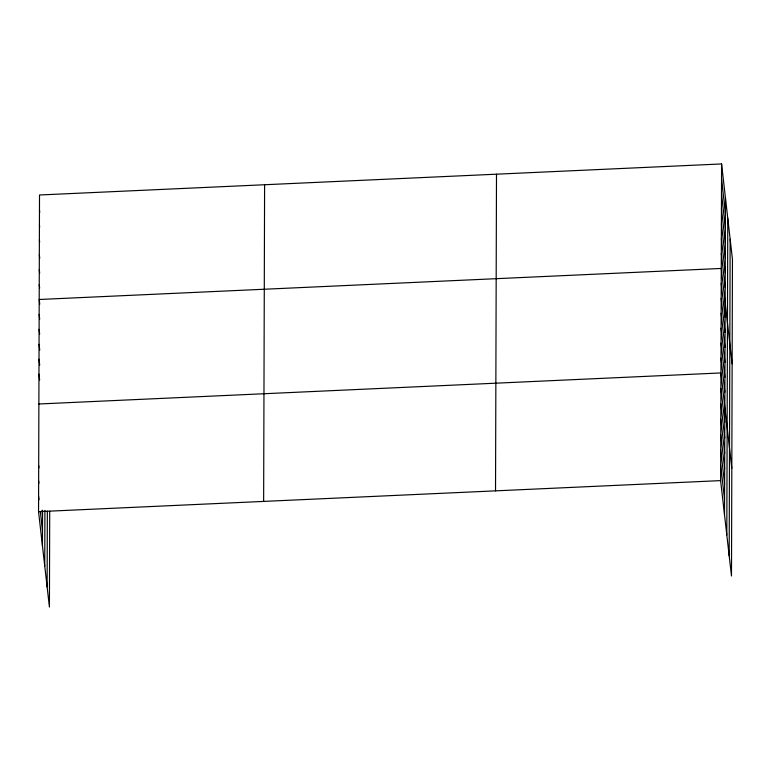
<?xml version="1.0" encoding="UTF-8"?>
<svg xmlns="http://www.w3.org/2000/svg" width="771" height="771" viewBox="0 0 771 771"><rect width="100%" height="100%" fill="white"/><g stroke="black" fill="none" stroke-linecap="round" stroke-linejoin="round"><path stroke-width="1.16" d="M49.71 511.221L49.421 607.056L38.55 511.655L39.514 194.986L721.579 163.944L732.45 259.345L731.486 576.014L720.615 480.612L721.579 163.944M42.444 545.81L42.55 510.315M44.747 566.02L44.911 510.412M47.118 586.847L47.349 511.125M263.634 501.41L264.598 184.741M495.531 490.857L496.495 174.188M724.509 514.768L725.472 198.089M726.812 534.978L727.776 218.309M729.183 555.804L730.147 239.135M38.878 403.985L720.943 372.942L731.814 468.344M38.55 511.655L720.615 480.612M721.531 178.872L725.424 213.018M721.492 193.8L725.376 227.956M721.444 208.729L725.338 242.884M721.396 223.657L725.289 257.813M721.357 238.586L725.241 272.741M721.309 253.514L725.203 287.67M732.132 363.845L721.261 268.443L39.196 299.485L39.735 304.198M721.213 283.371L725.106 317.527M721.174 298.3L725.058 332.455M721.126 313.228L725.019 347.384M721.078 328.157L724.971 362.312M721.039 343.085L724.923 377.241M720.991 358.014L724.885 392.169M720.895 388.324L724.788 422.479M720.846 403.705L724.74 437.861M720.808 419.087L724.692 453.242M720.76 434.468L724.644 468.623M720.712 449.85L724.605 484.005M720.663 465.231L724.557 499.386M39.466 209.914L39.735 212.266M39.427 224.843L39.687 227.194M39.379 239.771L39.649 242.123M39.331 254.7L39.735 258.237M39.282 269.628L39.687 273.165M39.244 284.557L39.639 288.094M39.148 314.414L39.687 319.127M39.109 329.342L39.639 334.055M39.061 344.271L39.726 350.159M39.013 359.199L39.687 365.088M38.964 374.128L39.639 380.016M38.695 465.511L38.955 467.862M38.646 480.892L38.916 483.244M42 510.335L42.53 515.047M38.598 496.273L39.003 499.81M40.343 511.587L42.492 530.429"/></g></svg>
